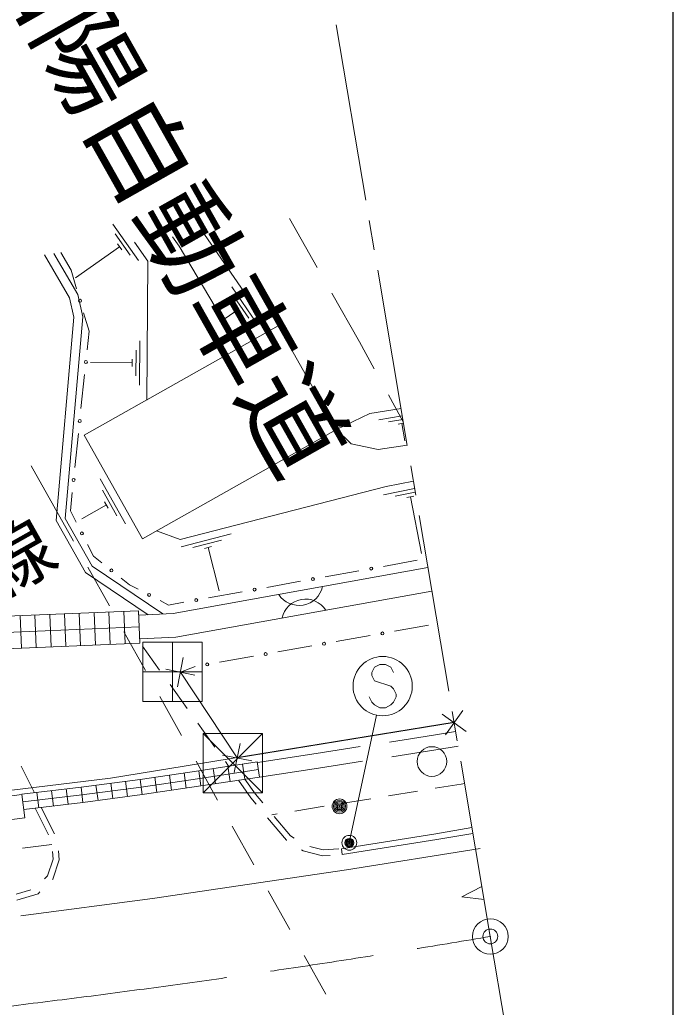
# Model space of a CAD drawing. Units: millimetres at full size, sheet at 1:1000; details may follow other scales. Extents: x 40000 to 680000, y 20000 to 380000.
# Drawn here: x 556952 to 579000, y 303713 to 337031 of the extents above; entities that cross this region are included whole.
import ezdxf
from ezdxf.enums import TextEntityAlignment as Align

# ---------------------------------------------------------------- set-up
doc = ezdxf.new("R2010")
doc.units = ezdxf.units.MM
doc.header["$LTSCALE"] = 1000
doc.header["$PDMODE"] = 32
doc.header["$PDSIZE"] = 500
doc.linetypes.add('CHAIN', pattern=[18.5, 12, -1.5, 3.5, -1.5])
for name, color, linetype, lineweight in [('M-BGD', 7, 'Continuous', 13), ('M-BMK', 2, 'Continuous', 13), ('M-BMK-ROW', 7, 'Continuous', 13), ('M-BMK-SRVR', 3, 'Continuous', 13), ('M-STR-HTXT', 7, 'Continuous', 13), ('M-STR-STRC', 7, 'Continuous', 13), ('M-TTL-BAND', 7, 'Continuous', 25)]:
    doc.layers.add(name, color=color, linetype=linetype, lineweight=lineweight)
doc.layers.add('M-BMK-HTXT', color=7, linetype='Continuous')
doc.styles.add('@ＭＳ ゴシック', font='')
doc.styles.add('ＭＳ Ｐゴシック', font='')
doc.styles.get('@ＭＳ ゴシック').set_extended_font_data('@MS Gothic')
doc.styles.get('ＭＳ Ｐゴシック').set_extended_font_data('MS PGothic')

msp = doc.modelspace()

# ---------------------------------------------------------------- linework, layer by layer
at = {"layer": 'M-BGD'}
for p, q in [((566982, 328676), (566048, 330320)), ((560089, 330131), (560956, 328906)), ((563132, 329866), (563187, 329786)), ((560168, 329804), (560673, 329089)), ((560824, 329525), (561277, 328886)), ((562103, 329712), (562335, 329388)), ((563187, 329786), (565415, 326557)), ((560318, 329374), (558831, 328322)), ((560246, 329476), (560391, 329272)), ((562335, 329388), (564369, 325967)), ((558628, 327652), (557781, 329101)), ((558911, 327762), (558103, 329145)), ((558681, 328578), (558335, 329176)), ((561277, 328886), (561235, 324200)), ((558866, 327952), (558681, 328578)), ((564105, 328016), (564956, 326781)), ((558772, 326993), (558628, 327652)), ((559075, 327013), (558911, 327762)), ((564179, 327688), (564676, 326968)), ((568410, 326162), (567476, 327806)), ((564325, 327257), (563883, 326952)), ((564254, 327360), (564396, 327154)), ((558181, 320141), (558772, 326993)), ((558488, 320207), (559075, 327013)), ((559290, 326520), (559105, 327146)), ((565668, 326699), (559126, 323012)), ((559226, 325899), (559290, 326520)), ((567638, 323203), (565668, 326699)), ((561003, 326200), (560989, 324700)), ((560875, 325888), (560867, 325013)), ((568910, 325252), (568410, 326162)), ((560747, 325577), (560745, 325327)), ((560746, 325452), (559334, 325464)), ((559018, 323910), (559139, 325064)), ((569893, 323466), (569392, 324376)), ((569817, 323912), (568766, 323742)), ((568766, 323742), (567638, 323203)), ((569066, 323537), (569859, 323666)), ((569395, 323464), (569880, 323542)), ((567638, 323203), (561097, 319516)), ((567638, 323203), (568133, 322722)), ((569723, 323390), (569901, 323419)), ((569847, 323410), (569943, 322819)), ((558811, 321921), (558931, 323075)), ((561097, 319516), (559126, 323012)), ((568133, 322722), (569046, 322526)), ((569046, 322526), (570026, 322678)), ((558107, 320618), (557333, 321983)), ((559665, 321547), (560525, 320022)), ((562360, 319498), (569311, 321279)), ((569223, 321007), (570273, 321216)), ((569311, 321279), (570231, 321463)), ((558659, 320465), (558724, 321085)), ((559740, 321159), (560231, 320288)), ((569615, 320957), (570294, 321093)), ((570007, 320908), (570252, 320957)), ((570130, 320933), (570510, 319028)), ((558763, 319439), (558107, 320618)), ((559877, 320662), (559047, 320194)), ((559816, 320771), (559938, 320553)), ((559398, 318594), (558488, 320207)), ((558659, 320465), (558857, 320074)), ((559171, 318385), (558181, 320141)), ((562360, 319498), (561569, 319783)), ((562394, 319249), (564090, 319683)), ((559237, 319324), (559435, 318933)), ((562789, 319221), (563757, 319469)), ((563183, 319193), (563425, 319255)), ((563304, 319224), (563679, 317762)), ((559435, 318933), (559716, 318711)), ((559980, 317255), (559250, 318565)), ((559398, 318594), (561778, 316982)), ((562132, 316999), (570724, 318545)), ((569223, 318587), (570365, 318792)), ((559171, 318385), (561279, 316958)), ((560375, 318190), (560657, 317968)), ((567255, 318233), (568397, 318438)), ((560657, 317968), (560942, 317819)), ((565287, 317879), (566428, 318084)), ((570858, 317757), (562222, 316203)), ((563318, 317525), (564460, 317730)), ((561688, 317432), (561974, 317283)), ((561974, 317283), (562491, 317377)), ((554983, 316846), (560958, 317093)), ((556962, 316928), (557007, 315829)), ((557461, 316948), (557507, 315849)), ((557961, 316969), (558006, 315870)), ((558461, 316990), (558506, 315891)), ((558960, 317010), (559006, 315911)), ((559460, 317031), (559505, 315932)), ((559959, 317052), (560005, 315953)), ((560459, 317072), (560504, 315973)), ((561004, 315994), (560958, 317093)), ((562132, 316999), (560965, 316943)), ((555006, 316296), (560981, 316543)), ((570743, 316599), (569600, 316397)), ((561196, 315070), (560466, 316381)), ((560998, 316144), (562222, 316203)), ((568773, 316251), (567631, 316049)), ((555028, 315747), (561004, 315994)), ((561089, 315901), (561672, 315089)), ((566804, 315903), (565661, 315701)), ((564834, 315555), (563692, 315353)), ((562270, 314528), (562469, 315508)), ((562865, 315206), (562370, 315018)), ((561880, 315117), (562860, 314919)), ((562022, 314602), (562605, 313789)), ((562412, 312886), (561683, 314197)), ((572014, 313022), (571203, 313607)), ((571316, 312909), (571901, 313720)), ((562955, 313302), (563539, 312490)), ((569425, 312660), (570907, 312892)), ((570907, 312892), (571658, 313019)), ((564188, 311633), (564387, 312613)), ((570987, 312398), (571742, 312526)), ((563797, 312223), (564777, 312024)), ((564968, 311972), (566956, 312274)), ((566956, 312274), (568437, 312506)), ((569504, 312167), (570987, 312398)), ((563629, 310702), (562899, 312013)), ((563889, 312002), (564000, 311847)), ((564470, 311917), (564548, 311403)), ((567032, 311780), (568516, 312012)), ((557445, 310949), (556999, 311844)), ((562001, 311547), (562076, 311033)), ((562495, 311620), (562571, 311105)), ((562988, 311692), (563065, 311178)), ((563482, 311767), (563560, 311253)), ((563976, 311842), (564054, 311328)), ((565043, 311478), (567032, 311780)), ((559596, 310690), (559524, 311205)), ((560092, 310756), (560020, 311271)), ((560588, 310821), (560516, 311336)), ((561083, 310887), (561011, 311402)), ((561506, 311474), (561582, 310960)), ((564329, 311370), (564752, 310782)), ((564551, 311404), (564911, 310903)), ((571843, 311244), (570968, 311102)), ((571955, 311264), (571843, 311244)), ((557528, 310960), (557591, 310443)), ((558025, 311019), (558087, 310503)), ((558521, 311079), (558583, 310563)), ((559019, 311139), (559084, 310623)), ((564911, 310903), (565153, 310605)), ((570376, 311006), (569389, 310846)), ((564752, 310782), (564926, 310568)), ((568797, 310750), (567809, 310590)), ((557467, 310428), (557916, 309535)), ((557678, 310454), (558127, 309560)), ((565638, 310238), (565456, 310208)), ((567217, 310494), (566230, 310334)), ((565308, 310105), (565949, 309348)), ((565537, 310144), (566082, 309501)), ((564845, 308518), (564115, 309828)), ((558038, 309202), (557045, 309084)), ((565949, 309348), (565956, 309344)), ((566082, 309501), (566214, 309416)), ((558061, 308963), (558083, 308714)), ((558260, 308985), (558286, 308690)), ((566461, 309020), (566513, 308987)), ((566513, 308987), (567167, 308819)), ((566738, 309136), (567186, 309020)), ((567186, 309020), (567722, 309056)), ((567835, 308863), (567804, 309060)), ((558083, 308714), (557889, 308147)), ((558286, 308690), (558063, 308039)), ((567167, 308819), (567429, 308836)), ((557889, 308147), (557783, 308041)), ((558063, 308039), (558053, 308028)), ((557322, 307677), (556830, 307529)), ((557568, 307543), (556854, 307327)), ((557629, 307603), (557568, 307543)), ((566061, 306334), (565332, 307644)), ((567278, 304150), (566548, 305460))]:
    msp.add_line(p, q, dxfattribs=at)
for points in [[(571608, 313315), (564287, 312123), (562370, 315018)], [(557022, 310899), (559019, 311139), (561011, 311402), (562988, 311692), (564965, 311992)], [(557088, 310383), (559084, 310623), (561083, 310887), (563065, 311178), (565043, 311478), (564965, 311992)], [(557055, 310641), (559051, 310881), (561047, 311144), (563026, 311435), (565004, 311735)], [(567804, 309060), (570990, 309569), (572207, 309775)], [(567835, 308863), (571023, 309371), (572240, 309578)]]:
    msp.add_lwpolyline(points, dxfattribs=at)
msp.add_lwpolyline([(557124, 310106), (556339, 310005), (556237, 310794), (557023, 310895)], close=True, dxfattribs=at)
for centre, radius in [((558985, 327549), 50), ((559182, 325482), 50), ((558975, 323492), 50), ((558768, 321503), 50), ((559047, 319699), 50), ((568810, 318513), 50), ((560046, 318450), 50), ((566842, 318159), 50), ((564873, 317805), 50), ((561315, 317625), 50), ((562905, 317451), 50), ((569187, 316324), 50), ((567217, 315976), 50), ((565248, 315628), 50), ((563278, 315280), 50), ((570859, 312004), 500)]:
    msp.add_circle(centre, radius, dxfattribs=at)
for centre, start, end in [((566373, 318080), 212.8215, 347.5817), ((566595, 316672), 32.8215, 167.5818)]:
    msp.add_arc(centre, 812, start, end, dxfattribs=at)
at = {"layer": 'M-BMK'}
for p, q in [((568628, 330948), (567629, 336865)), ((568912, 329272), (568745, 330258)), ((570028, 322666), (569028, 328582)), ((570311, 320990), (570145, 321976)), ((571428, 314383), (570428, 320299)), ((571711, 312707), (571544, 313693)), ((572828, 306101), (571828, 312017)), ((572828, 306101), (573827, 300185))]:
    msp.add_line(p, q, dxfattribs=at)
at = {"layer": 'M-BMK', "linetype": 'CHAIN'}
msp.add_arc((514506, 651207), 350000, 276.15343, 279.59205, dxfattribs=at)
at = {"layer": 'M-BMK-ROW'}
for p, q in [((561109, 314026), (561109, 316026)), ((561109, 316026), (563109, 316026)), ((562109, 316026), (562109, 314026)), ((563109, 316026), (563109, 314026)), ((561109, 315026), (563109, 315026)), ((563109, 314026), (561109, 314026)), ((563137, 310945), (563137, 312945)), ((563137, 312945), (565137, 312945)), ((563137, 312945), (565137, 310945)), ((565137, 312945), (563137, 310945)), ((565137, 312945), (565137, 310945)), ((565137, 310945), (563137, 310945))]:
    msp.add_line(p, q, dxfattribs=at)
at = {"layer": 'M-BMK-ROW', "color": 30}
for p, q in [((560013, 311442), (571605, 313337)), ((551260, 310382), (560013, 311442))]:
    msp.add_line(p, q, dxfattribs=at)
at = {"layer": 'M-BMK-SRVR'}
msp.add_circle((572828, 306101), 600, dxfattribs=at)
msp.add_point((572828, 306101), dxfattribs=at)
at = {"layer": 'M-STR-HTXT'}
msp.add_line((568071, 309262), (568988, 313572), dxfattribs=at)
for radius in [150, 120, 90, 60, 30, 20]:
    msp.add_circle((568071, 309262), radius, dxfattribs=at)
msp.add_point((568071, 309262), dxfattribs=at)
at = {"layer": 'M-STR-STRC'}
for p, q in [((569105, 315274), (568923, 315184)), ((569287, 315274), (569105, 315274)), ((569469, 315184), (569287, 315274)), ((568923, 315184), (568832, 315002)), ((568832, 315002), (568832, 314911)), ((568832, 314911), (568923, 314729)), ((569560, 315002), (569469, 315184)), ((568923, 314729), (569469, 314547)), ((569469, 314547), (569560, 314456)), ((569560, 314456), (569650, 314274)), ((569650, 314274), (569650, 314184)), ((568832, 314002), (568741, 314184)), ((568923, 313911), (568832, 314002)), ((569105, 313820), (568923, 313911)), ((569469, 313911), (569287, 313820)), ((569560, 314002), (569469, 313911)), ((569650, 314184), (569560, 314002)), ((569287, 313820), (569105, 313820)), ((571866, 307443), (572543, 307782)), ((571866, 307443), (572616, 307354))]:
    msp.add_line(p, q, dxfattribs=at)
msp.add_lwpolyline([(572483, 309070), (567976, 308353), (561430, 307379), (556989, 306797)], dxfattribs=at)
for centre, radius in [((569196, 314547), 1000), ((567740, 310494), 250), ((567740, 310494), 204), ((567740, 310494), 159), ((567740, 310494), 114), ((567740, 310494), 68.2), ((567740, 310494), 22.7)]:
    msp.add_circle(centre, radius, dxfattribs=at)
at = {"layer": 'M-TTL-BAND'}
msp.add_line((579000, 20000), (579000, 370000), dxfattribs=at)

# ---------------------------------------------------------------- texts
at = {"layer": 'M-BGD', "style": '@ＭＳ ゴシック'}
msp.add_text('市道横尾上野線', height=1833, rotation=299.355, dxfattribs=at).set_placement((548808, 333051), align=Align.MIDDLE_LEFT)
at = {"layer": 'M-BMK-HTXT', "style": 'ＭＳ Ｐゴシック'}
msp.add_text('山陽自動車道', height=2566, rotation=299.459, dxfattribs=at).set_placement((560089, 330131), align=Align.BOTTOM_CENTER)

doc.saveas('drawing.dxf')
